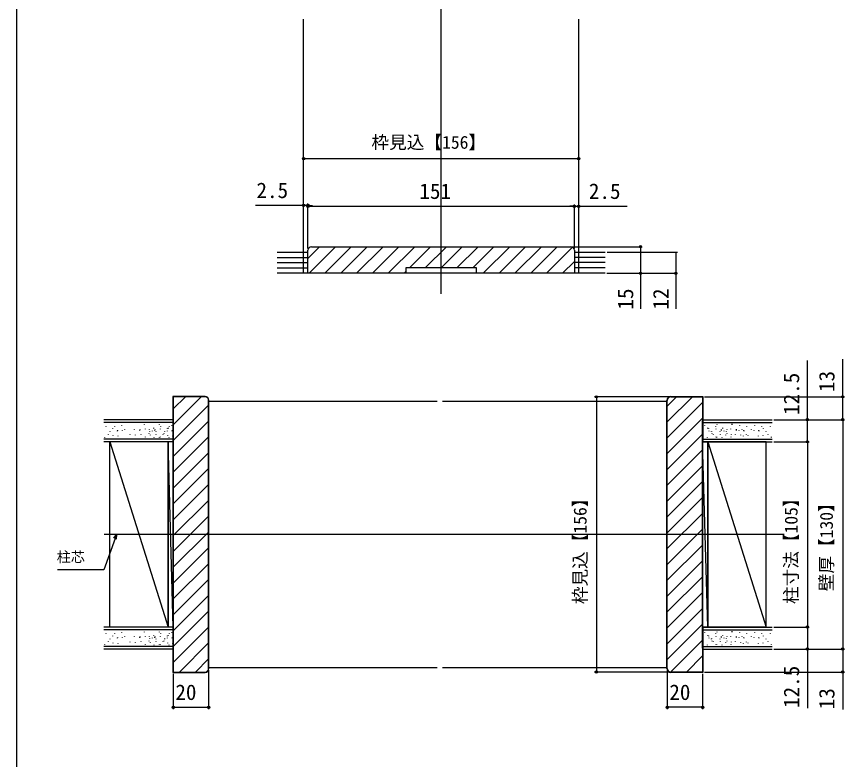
# Model space of a CAD drawing. Units: millimetres, scale not verified. Extents: x -525 to 525, y -784 to 780.
# Drawn here: x -525 to -55.7, y -52.3 to 368.9 of the extents above; entities that cross this region are included whole.
import ezdxf
from ezdxf.enums import TextEntityAlignment as Align

# ---------------------------------------------------------------- set-up
doc = ezdxf.new("R2010")
doc.units = ezdxf.units.MM
doc.header["$LTSCALE"] = 4
for name, color, linetype in [('0-3_YKK_12', 2, 'Continuous'), ('0-4_YKK_D', 6, 'Continuous'), ('0-5_YKK_ZWAK', 7, 'Continuous'), ('0-6_YSS_K', 3, 'Continuous'), ('0-7_YSS_KE', 3, 'Continuous')]:
    doc.layers.add(name, color=color, linetype=linetype)
doc.styles.add('ＭＳ ゴシック', font='')
doc.styles.get('ＭＳ ゴシック').set_extended_font_data('MS Gothic')

msp = doc.modelspace()

# ---------------------------------------------------------------- linework, layer by layer
at = {"layer": '0-3_YKK_12'}
for p, q in [((-284.301, 211.668), (-284.301, 557.382)), ((-362.301, 235.382), (-362.301, 367.382)), ((-206.301, 235.382), (-206.301, 367.382)), ((-362.301, 223.382), (-362.301, 235.382)), ((-206.301, 223.382), (-206.301, 235.382)), ((-415.935, 150.81), (-286.635, 150.81)), ((-283.635, 150.81), (-156.335, 150.81)), ((-89.81, 75.31), (-475.352, 75.31)), ((-415.935, -0.19), (-286.635, -0.19)), ((-283.635, -0.19), (-156.335, -0.19))]:
    msp.add_line(p, q, dxfattribs=at)
at = {"layer": '0-4_YKK_D'}
for p, q in [((-362.301, 288.382), (-206.301, 288.382)), ((-362.301, 236.382), (-362.301, 262.839)), ((-359.801, 237.382), (-359.801, 262.839)), ((-362.301, 261.839), (-389.628, 261.839)), ((-359.801, 261.839), (-362.301, 261.839)), ((-359.801, 237.382), (-359.801, 262.358)), ((-359.801, 261.839), (-357.251, 261.839)), ((-359.801, 261.358), (-208.801, 261.358)), ((-208.801, 261.358), (-211.351, 261.358)), ((-208.801, 237.382), (-208.801, 262.358)), ((-208.801, 237.382), (-208.801, 262.358)), ((-208.801, 261.358), (-206.301, 261.358)), ((-206.301, 236.382), (-206.301, 262.358)), ((-206.301, 261.358), (-178.974, 261.358)), ((-209.801, 238.382), (-170.301, 238.382)), ((-190.301, 235.382), (-150.304, 235.382)), ((-190.372, 223.382), (-150.304, 223.382)), ((-188.262, 223.382), (-170.301, 223.382)), ((-155.135, 153.31), (-197.335, 153.31)), ((-196.335, 153.31), (-196.335, -2.69)), ((-135.135, 153.312), (-55.719, 153.312)), ((-95.719, 140.312), (-55.719, 140.312)), ((-95.719, 140.311), (-55.719, 140.311)), ((-95.719, 140.311), (-75.719, 140.311)), ((-56.719, 140.312), (-56.719, 10.311)), ((-95.719, 127.811), (-75.719, 127.811)), ((-95.719, 127.811), (-75.719, 127.811)), ((-76.719, 127.811), (-76.719, 22.811)), ((-95.719, 22.811), (-75.719, 22.811)), ((-95.719, 22.811), (-75.719, 22.811)), ((-95.719, 10.311), (-55.719, 10.311)), ((-95.719, 10.311), (-55.719, 10.311)), ((-95.719, 10.311), (-75.719, 10.311)), ((-436.135, -3.69), (-436.135, -23.69)), ((-416.135, -1.69), (-416.135, -23.69)), ((-155.135, -2.69), (-197.335, -2.69)), ((-156.135, -1.69), (-156.135, -23.69)), ((-136.135, -3.688), (-136.135, -23.69)), ((-135.135, -2.688), (-55.719, -2.688)), ((-436.135, -22.69), (-416.135, -22.69)), ((-136.135, -22.69), (-156.135, -22.69))]:
    msp.add_line(p, q, dxfattribs=at)
for points in [[(-171.301, 238.382), (-171.301, 223.382), (-171.301, 203.105)], [(-151.304, 235.382), (-151.304, 223.382), (-151.304, 203.105)], [(-76.719, 127.811), (-76.719, 140.311), (-76.719, 173.861)], [(-56.719, 140.311), (-56.719, 153.312), (-56.719, 174.589)], [(-468.295, 75.31), (-469.172, 72.916), (-475.621, 55.31), (-501.717, 55.31)], [(-469.813, 73.151), (-468.295, 75.31), (-468.53, 72.681)], [(-76.719, 22.811), (-76.719, 10.311), (-76.719, -23.239)], [(-56.719, 10.311), (-56.719, -2.688), (-56.719, -23.966)]]:
    msp.add_lwpolyline(points, dxfattribs=at)
for centre in [(-362.301, 288.382), (-206.301, 288.382), (-362.301, 261.839), (-359.801, 261.839), (-359.801, 261.358), (-208.801, 261.358), (-208.801, 261.358), (-206.301, 261.358), (-171.301, 238.382), (-171.301, 223.382), (-151.304, 223.382), (-196.335, 153.31), (-56.719, 153.312), (-76.719, 140.311), (-56.719, 140.312), (-56.719, 140.311), (-76.719, 127.811), (-76.719, 127.811), (-76.719, 22.811), (-76.719, 22.811), (-76.719, 10.311), (-56.719, 10.311), (-56.719, 10.311), (-196.335, -2.69), (-56.719, -2.688), (-436.135, -22.69), (-416.135, -22.69), (-156.135, -22.69), (-136.135, -22.69)]:
    msp.add_circle(centre, 0.637, dxfattribs=at)
at = {"layer": '0-5_YKK_ZWAK'}
msp.add_line((-525, 746.5), (-525, -783.5), dxfattribs=at)
at = {"layer": '0-6_YSS_K'}
for p, q in [((-377.301, 235.382), (-359.801, 235.382)), ((-359.801, 231.784), (-353.203, 238.382)), ((-359.222, 223.382), (-344.222, 238.382)), ((-350.242, 223.382), (-335.242, 238.382)), ((-341.262, 223.382), (-326.262, 238.382)), ((-332.282, 223.382), (-317.282, 238.382)), ((-323.301, 223.382), (-308.301, 238.382)), ((-314.321, 223.382), (-299.321, 238.382)), ((-302.341, 226.382), (-290.341, 238.382)), ((-293.361, 226.382), (-281.361, 238.382)), ((-284.38, 226.382), (-272.38, 238.382)), ((-275.4, 226.382), (-263.4, 238.382)), ((-266.42, 226.382), (-254.42, 238.382)), ((-260.439, 223.382), (-245.439, 238.382)), ((-251.459, 223.382), (-236.459, 238.382)), ((-242.479, 223.382), (-227.479, 238.382)), ((-233.499, 223.382), (-218.499, 238.382)), ((-224.518, 223.382), (-209.792, 238.109)), ((-208.801, 235.382), (-191.301, 235.382)), ((-377.301, 232.382), (-359.801, 232.382)), ((-215.538, 223.382), (-208.801, 230.119)), ((-191.301, 232.382), (-208.801, 232.382)), ((-377.301, 229.382), (-359.801, 229.382)), ((-377.301, 226.382), (-359.801, 226.382)), ((-191.301, 229.382), (-208.801, 229.382)), ((-191.301, 226.382), (-208.801, 226.382)), ((-191.301, 223.382), (-377.301, 223.382)), ((-305.341, 223.382), (-304.301, 224.422)), ((-191.372, 223.382), (-191.301, 223.453)), ((-436.135, 146.469), (-429.295, 153.31)), ((-436.135, 137.489), (-420.314, 153.31)), ((-415.935, -0.69), (-415.935, 151.31)), ((-156.335, -0.69), (-156.335, 151.31)), ((-156.135, 148.081), (-150.907, 153.31)), ((-156.135, 139.101), (-141.926, 153.31)), ((-436.135, 128.509), (-416.135, 148.509)), ((-156.135, 130.121), (-136.135, 150.121)), ((-156.135, 121.14), (-136.135, 141.14)), ((-436.335, 140.31), (-475.552, 140.31)), ((-436.335, 138.81), (-475.552, 138.81)), ((-474.477, 136.766), (-474.477, 136.566)), ((-469.543, 136.766), (-469.543, 136.566)), ((-465.506, 137.215), (-465.506, 137.015)), ((-452.721, 137.551), (-452.721, 137.351)), ((-444.243, 137.551), (-444.243, 137.351)), ((-443.499, 136.766), (-443.499, 136.566)), ((-438.564, 136.766), (-438.564, 136.566)), ((-437.178, 137.215), (-437.178, 137.015)), ((-436.135, 10.81), (-436.135, 139.81)), ((-436.135, 119.528), (-416.135, 139.528)), ((-136.135, 10.81), (-136.135, 139.81)), ((-135.935, 140.312), (-96.719, 140.312)), ((-135.935, 138.812), (-96.719, 138.812)), ((-135.093, 137.217), (-135.093, 137.017)), ((-128.772, 136.768), (-128.772, 136.568)), ((-128.028, 137.553), (-128.028, 137.353)), ((-119.55, 137.553), (-119.55, 137.353)), ((-119.505, 138.002), (-119.505, 137.802)), ((-115.244, 137.217), (-115.244, 137.017)), ((-111.207, 136.768), (-111.207, 136.568)), ((-106.765, 137.217), (-106.765, 137.017)), ((-102.728, 136.768), (-102.728, 136.568)), ((-97.794, 136.768), (-97.794, 136.568)), ((-473.048, 132.218), (-473.048, 132.018)), ((-472.039, 133.675), (-472.039, 133.475)), ((-470.552, 135.308), (-470.552, 135.108)), ((-468.002, 134.124), (-468.002, 133.924)), ((-467.861, 134.411), (-467.861, 134.211)), ((-465.169, 134.299), (-465.169, 134.099)), ((-463.74, 134.909), (-463.74, 134.709)), ((-460.825, 131.881), (-460.825, 131.681)), ((-458.328, 134.972), (-458.328, 134.772)), ((-457.685, 131.769), (-457.685, 131.569)), ((-455.218, 134.46), (-455.218, 134.26)), ((-455.188, 134.86), (-455.188, 134.66)), ((-454.545, 132.105), (-454.545, 131.905)), ((-452.048, 135.196), (-452.048, 134.996)), ((-449.947, 132.554), (-449.947, 132.354)), ((-449.85, 134.972), (-449.85, 134.772)), ((-449.581, 133.738), (-449.581, 133.538)), ((-449.206, 131.769), (-449.206, 131.569)), ((-448.153, 134.124), (-448.153, 133.924)), ((-447.451, 135.645), (-447.451, 135.445)), ((-446.739, 134.46), (-446.739, 134.26)), ((-446.71, 134.86), (-446.71, 134.66)), ((-446.066, 132.105), (-446.066, 131.905)), ((-445.995, 133.675), (-445.995, 133.475)), ((-443.57, 135.196), (-443.57, 134.996)), ((-442.07, 132.218), (-442.07, 132.018)), ((-441.469, 132.554), (-441.469, 132.354)), ((-441.103, 133.738), (-441.103, 133.538)), ((-441.061, 133.675), (-441.061, 133.475)), ((-439.674, 134.124), (-439.674, 133.924)), ((-439.574, 135.308), (-439.574, 135.108)), ((-438.972, 135.645), (-438.972, 135.445)), ((-437.024, 134.124), (-437.024, 133.924)), ((-436.882, 134.411), (-436.882, 134.211)), ((-156.135, 112.16), (-136.135, 132.16)), ((-133.299, 135.647), (-133.299, 135.447)), ((-132.697, 135.311), (-132.697, 135.111)), ((-132.597, 134.126), (-132.597, 133.926)), ((-131.21, 133.678), (-131.21, 133.478)), ((-131.168, 133.741), (-131.168, 133.541)), ((-130.802, 132.556), (-130.802, 132.356)), ((-130.201, 132.22), (-130.201, 132.02)), ((-128.701, 135.198), (-128.701, 134.998)), ((-126.276, 133.678), (-126.276, 133.478)), ((-126.205, 132.108), (-126.205, 131.908)), ((-125.561, 134.862), (-125.561, 134.662)), ((-125.532, 134.463), (-125.532, 134.263)), ((-124.82, 135.647), (-124.82, 135.447)), ((-124.118, 134.126), (-124.118, 133.926)), ((-123.065, 131.771), (-123.065, 131.571)), ((-122.69, 133.741), (-122.69, 133.541)), ((-122.421, 134.974), (-122.421, 134.774)), ((-122.324, 132.556), (-122.324, 132.356)), ((-120.222, 135.198), (-120.222, 134.998)), ((-119.925, 131.883), (-119.925, 131.683)), ((-117.726, 132.108), (-117.726, 131.908)), ((-117.082, 134.862), (-117.082, 134.662)), ((-117.053, 134.463), (-117.053, 134.263)), ((-117.009, 134.911), (-117.009, 134.711)), ((-115.58, 134.301), (-115.58, 134.101)), ((-114.586, 131.771), (-114.586, 131.571)), ((-113.942, 134.974), (-113.942, 134.774)), ((-112.889, 134.413), (-112.889, 134.213)), ((-112.747, 134.126), (-112.747, 133.926)), ((-111.446, 131.883), (-111.446, 131.683)), ((-108.53, 134.911), (-108.53, 134.711)), ((-107.102, 134.301), (-107.102, 134.101)), ((-104.41, 134.413), (-104.41, 134.213)), ((-104.269, 134.126), (-104.269, 133.926)), ((-101.719, 135.311), (-101.719, 135.111)), ((-100.232, 133.678), (-100.232, 133.478)), ((-99.223, 132.22), (-99.223, 132.02)), ((-436.335, 129.31), (-475.552, 129.31)), ((-436.135, 127.81), (-475.552, 127.81)), ((-475.067, 130.535), (-475.067, 130.335)), ((-472.135, 127.81), (-439.135, 22.81)), ((-472.135, 22.81), (-472.135, 127.81)), ((-439.135, 127.81), (-472.135, 127.81)), ((-470.357, 131.32), (-470.357, 131.12)), ((-467.665, 131.208), (-467.665, 131.008)), ((-452.078, 130.648), (-452.078, 130.448)), ((-447.143, 130.311), (-447.143, 130.111)), ((-444.089, 130.535), (-444.089, 130.335)), ((-443.599, 130.648), (-443.599, 130.448)), ((-439.379, 131.32), (-439.379, 131.12)), ((-439.135, 22.81), (-439.135, 127.81)), ((-436.135, 127.81), (-439.135, 127.81)), ((-438.665, 130.311), (-438.665, 130.111)), ((-436.687, 131.208), (-436.687, 131.008)), ((-436.335, 128.51), (-436.135, 128.51)), ((-436.135, 110.548), (-416.135, 130.548)), ((-436.135, 127.81), (-436.135, 22.81)), ((-135.935, 128.51), (-136.135, 128.51)), ((-136.135, 127.812), (-96.719, 127.812)), ((-133.135, 127.812), (-136.135, 127.812)), ((-135.935, 129.312), (-96.719, 129.312)), ((-133.606, 130.313), (-133.606, 130.113)), ((-133.135, 127.812), (-133.135, 22.812)), ((-133.135, 127.812), (-100.135, 22.812)), ((-133.135, 22.812), (-133.135, 127.812)), ((-100.135, 127.812), (-133.135, 127.812)), ((-128.672, 130.65), (-128.672, 130.45)), ((-128.182, 130.538), (-128.182, 130.338)), ((-125.128, 130.313), (-125.128, 130.113)), ((-120.193, 130.65), (-120.193, 130.45)), ((-113.084, 131.211), (-113.084, 131.011)), ((-110.392, 131.323), (-110.392, 131.123)), ((-104.605, 131.211), (-104.605, 131.011)), ((-101.914, 131.323), (-101.914, 131.123)), ((-100.135, 22.812), (-100.135, 127.812)), ((-97.204, 130.538), (-97.204, 130.338)), ((-156.135, 103.18), (-136.135, 123.18)), ((-436.135, 101.568), (-416.135, 121.568)), ((-156.135, 94.2), (-136.135, 114.2)), ((-436.135, 92.588), (-416.135, 112.588)), ((-436.135, 83.607), (-416.135, 103.607)), ((-156.135, 85.219), (-136.135, 105.219)), ((-436.135, 74.627), (-416.135, 94.627)), ((-156.135, 76.239), (-136.135, 96.239)), ((-436.135, 65.647), (-416.135, 85.647)), ((-156.135, 67.259), (-136.135, 87.259)), ((-436.135, 56.667), (-416.135, 76.667)), ((-156.135, 58.279), (-136.135, 78.279)), ((-436.135, 47.686), (-416.135, 67.686)), ((-156.135, 49.298), (-136.135, 69.298)), ((-436.135, 38.706), (-416.135, 58.706)), ((-156.135, 40.318), (-136.135, 60.318)), ((-436.135, 29.726), (-416.135, 49.726)), ((-156.135, 31.338), (-136.135, 51.338)), ((-156.135, 22.358), (-136.135, 42.358)), ((-436.135, 20.746), (-416.135, 40.746)), ((-156.135, 13.377), (-136.135, 33.377)), ((-436.135, 11.765), (-416.135, 31.765)), ((-156.135, 4.397), (-136.135, 24.397)), ((-436.135, 22.809), (-475.552, 22.809)), ((-436.335, 21.309), (-475.552, 21.309)), ((-474.477, 19.265), (-474.477, 19.065)), ((-439.135, 22.81), (-472.135, 22.81)), ((-469.543, 19.265), (-469.543, 19.065)), ((-465.506, 19.713), (-465.506, 19.513)), ((-452.721, 20.05), (-452.721, 19.85)), ((-444.243, 20.05), (-444.243, 19.85)), ((-443.499, 19.265), (-443.499, 19.065)), ((-436.135, 22.81), (-439.135, 22.81)), ((-438.564, 19.265), (-438.564, 19.065)), ((-437.178, 19.713), (-437.178, 19.513)), ((-436.135, 22.11), (-436.335, 22.11)), ((-436.135, 2.785), (-416.135, 22.785)), ((-133.135, 22.812), (-136.135, 22.812)), ((-136.135, 22.811), (-96.719, 22.811)), ((-136.135, 22.11), (-135.935, 22.11)), ((-135.935, 21.311), (-96.719, 21.311)), ((-135.093, 19.716), (-135.093, 19.516)), ((-100.135, 22.812), (-133.135, 22.812)), ((-128.772, 19.267), (-128.772, 19.067)), ((-128.028, 20.052), (-128.028, 19.852)), ((-119.55, 20.052), (-119.55, 19.852)), ((-119.505, 20.501), (-119.505, 20.301)), ((-115.244, 19.716), (-115.244, 19.516)), ((-111.207, 19.267), (-111.207, 19.067)), ((-106.765, 19.716), (-106.765, 19.516)), ((-102.728, 19.267), (-102.728, 19.067)), ((-97.794, 19.267), (-97.794, 19.067)), ((-473.048, 14.716), (-473.048, 14.516)), ((-472.039, 16.174), (-472.039, 15.974)), ((-470.552, 17.807), (-470.552, 17.607)), ((-468.002, 16.623), (-468.002, 16.423)), ((-467.861, 16.91), (-467.861, 16.71)), ((-465.169, 16.798), (-465.169, 16.598)), ((-463.74, 17.408), (-463.74, 17.208)), ((-460.825, 14.38), (-460.825, 14.18)), ((-458.328, 17.471), (-458.328, 17.271)), ((-457.685, 14.268), (-457.685, 14.068)), ((-455.218, 16.959), (-455.218, 16.759)), ((-455.188, 17.358), (-455.188, 17.158)), ((-454.545, 14.604), (-454.545, 14.404)), ((-452.048, 17.695), (-452.048, 17.495)), ((-449.947, 15.053), (-449.947, 14.853)), ((-449.85, 17.471), (-449.85, 17.271)), ((-449.581, 16.237), (-449.581, 16.037)), ((-449.206, 14.268), (-449.206, 14.068)), ((-448.153, 16.623), (-448.153, 16.423)), ((-447.451, 18.143), (-447.451, 17.943)), ((-446.739, 16.959), (-446.739, 16.759)), ((-446.71, 17.358), (-446.71, 17.158)), ((-446.066, 14.604), (-446.066, 14.404)), ((-445.995, 16.174), (-445.995, 15.974)), ((-443.57, 17.695), (-443.57, 17.495)), ((-442.07, 14.716), (-442.07, 14.516)), ((-441.469, 15.053), (-441.469, 14.853)), ((-441.103, 16.237), (-441.103, 16.037)), ((-441.061, 16.174), (-441.061, 15.974)), ((-439.674, 16.623), (-439.674, 16.423)), ((-439.574, 17.807), (-439.574, 17.607)), ((-438.972, 18.143), (-438.972, 17.943)), ((-437.024, 16.623), (-437.024, 16.423)), ((-436.882, 16.91), (-436.882, 16.71)), ((-154.24, -2.687), (-136.135, 15.417)), ((-133.299, 18.146), (-133.299, 17.946)), ((-132.697, 17.809), (-132.697, 17.609)), ((-132.597, 16.625), (-132.597, 16.425)), ((-131.21, 16.177), (-131.21, 15.977)), ((-131.168, 16.239), (-131.168, 16.039)), ((-130.802, 15.055), (-130.802, 14.855)), ((-130.201, 14.719), (-130.201, 14.519)), ((-128.701, 17.697), (-128.701, 17.497)), ((-126.276, 16.177), (-126.276, 15.977)), ((-126.205, 14.607), (-126.205, 14.407)), ((-125.561, 17.361), (-125.561, 17.161)), ((-125.532, 16.962), (-125.532, 16.762)), ((-124.82, 18.146), (-124.82, 17.946)), ((-124.118, 16.625), (-124.118, 16.425)), ((-123.065, 14.27), (-123.065, 14.07)), ((-122.69, 16.239), (-122.69, 16.039)), ((-122.421, 17.473), (-122.421, 17.273)), ((-122.324, 15.055), (-122.324, 14.855)), ((-120.222, 17.697), (-120.222, 17.497)), ((-119.925, 14.382), (-119.925, 14.182)), ((-117.726, 14.607), (-117.726, 14.407)), ((-117.082, 17.361), (-117.082, 17.161)), ((-117.053, 16.962), (-117.053, 16.762)), ((-117.009, 17.41), (-117.009, 17.21)), ((-115.58, 16.8), (-115.58, 16.6)), ((-114.586, 14.27), (-114.586, 14.07)), ((-113.942, 17.473), (-113.942, 17.273)), ((-112.889, 16.912), (-112.889, 16.712)), ((-112.747, 16.625), (-112.747, 16.425)), ((-111.446, 14.382), (-111.446, 14.182)), ((-108.53, 17.41), (-108.53, 17.21)), ((-107.102, 16.8), (-107.102, 16.6)), ((-104.41, 16.912), (-104.41, 16.712)), ((-104.269, 16.625), (-104.269, 16.425)), ((-101.719, 17.809), (-101.719, 17.609)), ((-100.232, 16.177), (-100.232, 15.977)), ((-99.223, 14.719), (-99.223, 14.519)), ((-436.335, 11.809), (-475.552, 11.809)), ((-436.335, 10.309), (-475.552, 10.309)), ((-475.067, 13.034), (-475.067, 12.834)), ((-470.357, 13.819), (-470.357, 13.619)), ((-467.665, 13.707), (-467.665, 13.507)), ((-452.078, 13.146), (-452.078, 12.946)), ((-447.143, 12.81), (-447.143, 12.61)), ((-444.089, 13.034), (-444.089, 12.834)), ((-443.599, 13.146), (-443.599, 12.946)), ((-439.379, 13.819), (-439.379, 13.619)), ((-438.665, 12.81), (-438.665, 12.61)), ((-436.687, 13.707), (-436.687, 13.507)), ((-432.63, -2.69), (-416.135, 13.805)), ((-135.935, 11.811), (-96.719, 11.811)), ((-135.935, 10.311), (-96.719, 10.311)), ((-133.606, 12.812), (-133.606, 12.612)), ((-128.672, 13.149), (-128.672, 12.949)), ((-128.182, 13.037), (-128.182, 12.837)), ((-125.128, 12.812), (-125.128, 12.612)), ((-120.193, 13.149), (-120.193, 12.949)), ((-113.084, 13.709), (-113.084, 13.509)), ((-110.392, 13.822), (-110.392, 13.622)), ((-104.605, 13.709), (-104.605, 13.509)), ((-101.914, 13.822), (-101.914, 13.622)), ((-97.204, 13.037), (-97.204, 12.837)), ((-423.65, -2.69), (-416.135, 4.825)), ((-145.262, -2.69), (-136.135, 6.437)), ((-136.282, -2.69), (-136.135, -2.544))]:
    msp.add_line(p, q, dxfattribs=at)
for points in [[(-418.135, 153.51), (-436.335, 153.51), (-436.335, 128.51)], [(-154.135, 153.51), (-135.935, 153.51), (-135.935, 128.51)], [(-436.135, 22.81), (-439.135, 127.81), (-439.135, 22.81)], [(-133.135, 22.812), (-136.135, 127.812), (-136.135, 22.812)], [(-436.335, 22.11), (-436.335, -2.89), (-418.135, -2.89)], [(-135.935, 22.11), (-135.935, -2.89), (-154.135, -2.89)]]:
    msp.add_lwpolyline(points, dxfattribs=at)
for centre, start, end in [((-418.135, 151.31), 0, 90), ((-154.135, 151.31), 90, 180), ((-418.135, -0.69), 270, 360), ((-154.135, -0.69), 180, 270)]:
    msp.add_arc(centre, 2.2, start, end, dxfattribs=at)
at = {"layer": '0-7_YSS_KE'}
for p, q in [((-357.801, 238.382), (-210.801, 238.382)), ((-416.135, -0.69), (-416.135, 151.31)), ((-156.135, -0.69), (-156.135, 151.31))]:
    msp.add_line(p, q, dxfattribs=at)
for points in [[(-208.801, 236.382), (-208.801, 223.382), (-228.801, 223.382), (-264.301, 223.382), (-264.301, 226.382), (-304.301, 226.382), (-304.301, 223.382), (-339.801, 223.382), (-359.801, 223.382), (-359.801, 236.382)], [(-418.135, 153.31), (-436.135, 153.31), (-436.135, -2.69), (-418.135, -2.69)], [(-154.135, 153.31), (-136.135, 153.31), (-136.135, -2.69), (-154.135, -2.69)]]:
    msp.add_lwpolyline(points, dxfattribs=at)
for centre, start, end in [((-357.801, 236.382), 90.00001, 179.99999), ((-210.801, 236.382), 0.00001, 89.99999), ((-418.135, 151.31), 0, 90), ((-154.135, 151.31), 90, 180), ((-418.135, -0.69), 270, 0), ((-154.135, -0.69), 180, 270)]:
    msp.add_arc(centre, 2, start, end, dxfattribs=at)

# ---------------------------------------------------------------- texts
at = {"layer": '0-4_YKK_D', "style": 'ＭＳ ゴシック'}
for s, height, p in [('枠見込【156】', 7.331, (-323.818, 291.746)), ('2.5', 8.798, (-389.015, 263.339)), ('151', 8.798, (-296.676, 262.858)), ('2.5', 8.798, (-200.587, 262.858)), ('柱芯', 5.865, (-502.262, 57.855)), ('20', 8.798, (-434.999, -21.19)), ('20', 8.798, (-154.999, -21.19))]:
    msp.add_text(s, height=height, dxfattribs=at).set_placement(p, align=Align.BOTTOM_LEFT)
for s, height, p in [('15', 8.798, (-172.801, 202.764)), ('12', 8.798, (-152.804, 202.764)), ('12.5', 8.798, (-78.719, 143.02)), ('13', 8.798, (-58.719, 156.021)), ('枠見込【156】', 7.331, (-199.699, 35.793)), ('柱寸法【105】', 7.331, (-80.083, 35.851)), ('壁厚【130】', 7.331, (-60.083, 43.096)), ('12.5', 8.798, (-78.719, -23.08)), ('13', 8.798, (-58.719, -23.806))]:
    msp.add_text(s, height=height, rotation=90, dxfattribs=at).set_placement(p, align=Align.BOTTOM_LEFT)

doc.saveas('drawing.dxf')
